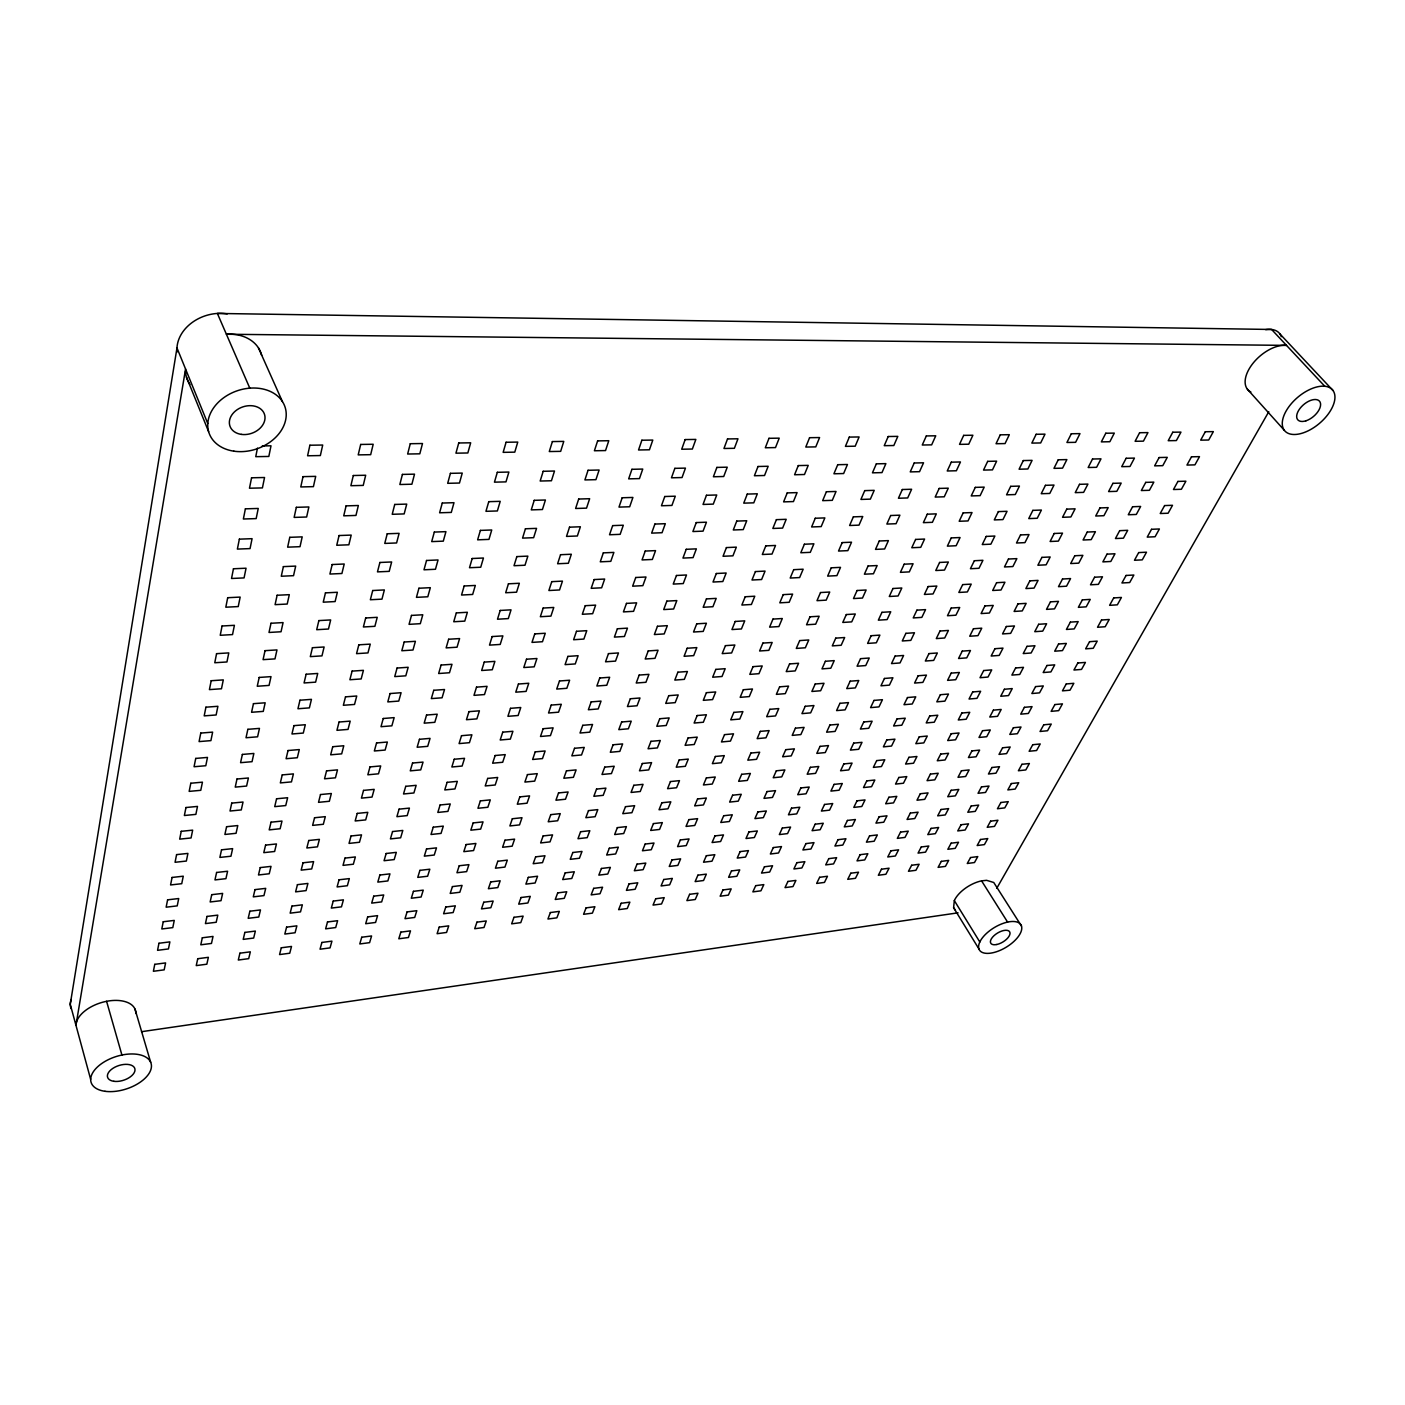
<?xml version="1.0" encoding="UTF-8"?>
<svg xmlns="http://www.w3.org/2000/svg" width="1405" height="1405" viewBox="0 0 1405 1405"><rect width="100%" height="100%" fill="white"/><g stroke="black" fill="none" stroke-linecap="round" stroke-linejoin="round"><path stroke-width="1.5" d="M185.565 369.006L75.958 1025.316A30.875 17.246 -17.3 0 1 106.429 1001.343A30.875 17.246 -17.3 0 1 135.793 1013.497M257.449 448.142L255.763 456.678L268.829 456.449L271.007 445.807L262.261 445.929M1021.47 926.018A24.254 11.468 -31.2 0 0 986.398 933.5A24.254 11.468 -31.2 0 0 992.703 952.783A24.254 11.468 -31.2 0 0 1021.47 926.018L993.757 882.498L986.573 880.32L981.586 880.865A23.885 11.732 -31.3 0 0 954.329 900.587L953.609 907.7L978.986 949.042M996.777 888.259L1268.785 411.7M141.554 1031.692L958.07 912.829M1279.902 333.916L1333.029 390.537A31.454 16.965 -40.5 0 1 1304.946 432.231A31.454 16.965 -40.5 0 1 1287.876 408.188A31.454 16.965 -40.5 0 1 1333.029 390.537M1324.757 386.235L1271.613 329.473L217.371 313.438L249.791 388.166M1247.359 389.185L1284.416 430.387M953.609 907.7L955.4 910.177M981.586 880.865L1007.596 922.101M954.329 900.587L979.829 942.017M258.485 347.966L282.405 401.531M207.782 423.555L176.977 347.948L70.25 1004.294L90.64 1079.303M186.444 377.084L208.625 431.651M134.985 1009.071L150.669 1062.25M106.587 1001.308L121.919 1055.032M1250.871 392.013A30.857 17.229 -41.1 0 1 1252.347 364.123A30.857 17.229 -41.1 0 1 1286.506 345.384L226.398 334.25A39.164 30.717 -18.3 0 1 261.664 355.307M1265.694 329.666A30.611 17.317 -41.3 0 1 1281.307 336.673M71.216 1008.755A30.647 17.334 -17.1 0 1 71.321 999.429M189.903 384.373A39.164 30.717 -18.3 0 1 185.53 371.061M177.1 352.04A38.796 30.717 -17.9 0 1 227.241 313.912M154.761 964.339L153.391 971.276L164.174 969.854L165.597 962.917L154.761 964.339M158.958 943.264L157.553 950.324L168.442 948.937L169.882 941.877L158.958 943.264M163.243 921.75L161.803 928.968L172.797 927.616L174.255 920.416L163.243 921.75M167.599 899.832L166.141 907.191L177.223 905.874L178.716 898.533L167.599 899.832M172.06 877.458L170.567 884.957L181.737 883.692L183.265 876.193L172.06 877.458M176.591 854.609L175.063 862.284L186.356 861.054L187.919 853.415L176.591 854.609M181.227 831.321L179.682 839.136L191.062 837.96L192.661 830.144L181.227 831.321M185.969 807.524L184.371 815.515L195.875 814.373L197.49 806.417L185.969 807.524M190.799 783.235L189.166 791.384L200.774 790.312L202.443 782.164L190.799 783.235M195.734 758.419L194.066 766.744L205.797 765.725L207.483 757.418L195.734 758.419M200.774 733.076L199.089 741.594L210.908 740.628L212.629 732.128L200.774 733.076M205.92 707.189L204.199 715.883L216.142 714.969L217.898 706.294L205.92 707.189M211.189 680.723L209.415 689.609L221.481 688.766L223.29 679.897L211.189 680.723M216.563 653.659L214.772 662.756L226.943 661.966L228.787 652.904L216.563 653.659M222.078 625.998L220.234 635.288L232.528 634.586L234.407 625.313L222.078 625.998M227.698 597.705L225.819 607.206L238.235 606.574L240.167 597.09L227.698 597.705M233.458 568.762L231.526 578.491L244.066 577.912L246.051 568.217L233.458 568.762M239.359 539.151L237.375 549.092L250.055 548.6L252.075 538.677L239.359 539.151M245.383 508.838L243.364 519.007L256.167 518.603L258.239 508.452L245.383 508.838M251.565 477.788L249.475 488.22L262.419 487.904L264.544 477.507L251.565 477.788M197.754 958.719L196.243 965.604L206.834 964.199L208.379 957.314L197.754 958.719M202.32 937.785L200.792 944.81L211.47 943.44L213.033 936.433L202.32 937.785M206.992 916.429L205.429 923.594L216.194 922.277L217.793 915.129L206.992 916.429M211.734 894.669L210.153 901.975L221.007 900.693L222.64 893.404L211.734 894.669M216.598 872.47L214.965 879.916L225.924 878.669L227.592 871.24L216.598 872.47M221.533 849.814L219.883 857.419L230.929 856.225L232.633 848.638L221.533 849.814M226.591 826.702L224.888 834.465L236.058 833.306L237.779 825.56L226.591 826.702M231.737 803.116L230.016 811.019L241.274 809.93L243.03 802.027L231.737 803.116M236.988 779.02L235.232 787.116L246.595 786.045L248.404 777.984L236.988 779.02M242.363 754.432L240.571 762.687L252.039 761.686L253.866 753.449L242.363 754.432M247.86 729.318L246.016 737.748L257.589 736.8L259.468 728.387L247.86 729.318M253.462 703.659L251.565 712.282L263.262 711.387L265.176 702.799L253.462 703.659M259.187 677.438L257.255 686.255L269.058 685.412L271.007 676.63L259.187 677.438M265.036 650.656L263.069 659.648L274.976 658.892L276.978 649.918L265.036 650.656M271.007 623.258L269.005 632.461L281.035 631.758L283.072 622.591L271.007 623.258M277.119 595.263L275.081 604.659L287.217 604.045L289.307 594.666L277.119 595.263M283.389 566.619L281.281 576.243L293.54 575.681L295.682 566.092L283.389 566.619M289.781 537.325L287.639 547.16L300.02 546.685L302.198 536.868L289.781 537.325M296.332 507.328L294.137 517.409L306.641 517.005L308.872 506.959L296.332 507.328M303.023 476.646L300.775 486.955L313.42 486.639L315.704 476.365L303.023 476.646M309.89 445.227L307.59 455.782L320.358 455.554L322.711 445.034L309.89 445.227M239.921 953.187L238.306 960.037L248.685 958.649L250.336 951.835L239.921 953.187M244.856 932.411L243.206 939.383L253.673 938.048L255.359 931.076L244.856 932.411M249.879 911.213L248.193 918.326L258.766 917.026L260.487 909.931L249.879 911.213M255.007 889.611L253.286 896.864L263.947 895.6L265.703 888.364L255.007 889.611M260.241 867.588L258.485 874.981L269.233 873.752L271.024 866.376L260.241 867.588M265.58 845.108L263.789 852.659L274.625 851.483L276.451 843.948L265.58 845.108M271.024 822.188L269.198 829.881L280.139 828.739L281.983 821.064L271.024 822.188M276.574 798.778L274.713 806.646L285.742 805.557L287.639 797.724L276.574 798.778M282.247 774.91L280.333 782.919L291.467 781.883L293.417 773.892L282.247 774.91M288.025 750.533L286.093 758.718L297.316 757.734L299.3 749.568L288.025 750.533M293.944 725.63L291.959 733.99L303.287 733.059L305.307 724.734L293.944 725.63M299.968 700.217L297.948 708.752L309.381 707.874L311.453 699.356L299.968 700.217M306.132 674.242L304.06 682.971L315.616 682.145L317.723 673.452L306.132 674.242M312.437 647.705L310.312 656.627L321.973 655.872L324.116 646.985L312.437 647.705M318.865 620.589L316.705 629.703L328.471 629.019L330.667 619.939L318.865 620.589M325.451 592.875L323.238 602.183L335.11 601.568L337.358 592.278L325.451 592.875M332.177 564.529L329.912 574.048L341.907 573.503L344.207 564.002L332.177 564.529M339.062 535.533L336.743 545.263L348.861 544.806L351.197 535.094L339.062 535.533M346.104 505.87L343.733 515.828L355.957 515.442L358.363 505.501L346.104 505.87M353.305 475.522L350.881 485.709L363.228 485.41L365.686 475.241L353.305 475.522M360.681 444.454L358.205 454.886L370.674 454.676L373.186 444.261L360.681 444.454M281.299 947.778L279.56 954.575L289.746 953.222L291.52 946.443L281.299 947.778M286.585 927.142L284.811 934.062L295.085 932.744L296.877 925.842L286.585 927.142M291.959 906.102L290.15 913.162L300.512 911.88L302.356 904.838L291.959 906.102M297.439 884.658L295.612 891.859L306.062 890.612L307.923 883.429L297.439 884.658M303.041 862.793L301.162 870.134L311.699 868.94L313.614 861.616L303.041 862.793M308.749 840.506L306.834 847.988L317.46 846.829L319.409 839.365L308.749 840.506M314.562 817.745L312.613 825.385L323.326 824.278L325.31 816.656L314.562 817.745M320.498 794.545L318.514 802.343L329.332 801.272L331.352 793.509L320.498 794.545M326.557 770.871L324.537 778.809L335.444 777.808L337.499 769.87L326.557 770.871M332.739 746.705L330.667 754.819L341.678 753.853L343.786 745.756L332.739 746.705M339.062 722.03L336.937 730.319L348.036 729.406L350.196 721.134L339.062 722.03M345.507 696.845L343.347 705.292L354.534 704.449L356.747 696.002L345.507 696.845M352.093 671.116L349.88 679.739L361.173 678.949L363.421 670.343L352.093 671.116M358.819 644.825L356.554 653.659L367.97 652.921L370.253 644.122L358.819 644.825M365.686 617.972L363.386 626.981L374.889 626.314L377.225 617.322L365.686 617.972M372.711 590.522L370.358 599.742L381.967 599.145L384.355 589.942L372.711 590.522M379.894 562.474L377.471 571.888L389.203 571.361L391.644 561.965L379.894 562.474M387.236 533.777L384.759 543.419L396.596 542.962L399.108 533.356L387.236 533.777M394.735 504.448L392.223 514.3L404.166 513.914L406.73 504.096L394.735 504.448M402.41 474.416L399.845 484.514L411.893 484.216L414.51 474.152L402.41 474.416M410.278 443.717L407.643 454.026L419.814 453.815L422.501 443.523L410.278 443.717M321.886 942.456L320.041 949.2L330.052 947.883L331.931 941.139L321.886 942.456M327.505 921.961L325.626 928.846L335.707 927.546L337.622 920.697L327.505 921.961M333.231 901.079L331.317 908.087L341.468 906.84L343.417 899.85L333.231 901.079M339.062 879.793L337.095 886.941L347.351 885.73L349.336 878.599L339.062 879.793M344.998 858.104L343.013 865.375L353.34 864.216L355.36 856.945L344.998 858.104M351.057 835.975L349.037 843.404L359.452 842.262L361.524 834.869L351.057 835.975M357.239 813.407L355.166 820.977L365.686 819.905L367.794 812.336L357.239 813.407M363.544 790.4L361.436 798.128L372.026 797.074L374.187 789.364L363.544 790.4M369.989 766.919L367.829 774.805L378.507 773.804L380.702 765.936L369.989 766.919M376.558 742.964L374.345 750.99L385.128 750.059L387.359 742.033L376.558 742.964M383.249 718.499L381.001 726.701L391.872 725.823L394.155 717.621L383.249 718.499M390.081 693.543L387.798 701.92L398.757 701.077L401.092 692.718L390.081 693.543M397.071 668.042L394.735 676.595L405.799 675.823L408.17 667.287L397.071 668.042M404.201 642.015L401.812 650.743L412.982 650.023L415.406 641.312L404.201 642.015M411.489 615.408L409.048 624.347L420.306 623.68L422.782 614.775L411.489 615.408M418.936 588.238L416.442 597.353L427.805 596.774L430.334 587.676L418.936 588.238M426.54 560.472L423.994 569.798L435.462 569.271L438.044 559.963L426.54 560.472M434.321 532.073L431.704 541.61L443.295 541.153L445.929 531.652L434.321 532.073M442.276 503.043L439.607 512.79L451.286 512.421L453.991 502.691L442.276 503.043M450.408 473.344L447.686 483.32L459.47 483.039L462.245 473.081L450.408 473.344M458.733 442.979L455.94 453.183L467.847 452.972L470.675 442.803L458.733 442.979M361.735 937.24L359.785 943.949L369.603 942.65L371.587 935.958L361.735 937.24M367.671 916.903L365.686 923.717L375.574 922.453L377.594 915.639L367.671 916.903M373.712 896.162L371.693 903.116L381.668 901.887L383.723 894.95L373.712 896.162M379.877 875.034L377.805 882.112L387.868 880.935L389.958 873.857L379.877 875.034M386.164 853.502L384.057 860.721L394.19 859.579L396.315 852.361L386.164 853.502M392.557 831.549L390.414 838.908L400.636 837.802L402.814 830.443L392.557 831.549M399.09 809.157L396.895 816.674L407.204 815.602L409.417 808.103L399.09 809.157M405.746 786.326L403.516 793.983L413.895 792.964L416.161 785.325L405.746 786.326M412.543 763.038L410.26 770.853L420.727 769.887L423.046 762.09L412.543 763.038M419.463 739.293L417.145 747.249L427.7 746.336L430.053 738.38L419.463 739.293M426.54 715.04L424.17 723.171L434.812 722.31L437.218 714.197L426.54 715.04M433.759 690.294L431.335 698.601L442.066 697.793L444.524 689.504L433.759 690.294M441.117 665.039L438.641 673.522L449.477 672.749L451.989 664.302L441.117 665.039M448.634 639.24L446.123 647.898L457.047 647.196L459.593 638.573L448.634 639.24M456.326 612.914L453.745 621.748L464.774 621.115L467.373 612.281L456.326 612.914M464.177 585.99L461.543 595.035L472.66 594.456L475.329 585.446L464.177 585.99M472.185 558.505L469.498 567.725L480.721 567.234L483.443 558.013L472.185 558.505M480.387 530.405L477.63 539.836L488.958 539.397L491.732 529.984L480.387 530.405M488.764 501.673L485.954 511.315L497.37 510.963L500.215 501.339L488.764 501.673M497.317 472.308L494.455 482.161L505.976 481.88L508.891 472.045L497.317 472.308M506.081 442.259L503.148 452.357L514.774 452.147L517.76 442.083L506.081 442.259M400.847 932.13L398.792 938.786L408.434 937.504L410.506 930.865L400.847 932.13M407.081 911.915L404.991 918.694L414.703 917.447L416.828 910.686L407.081 911.915M413.439 891.332L411.314 898.234L421.096 897.022L423.256 890.138L413.439 891.332M419.919 870.362L417.759 877.387L427.612 876.228L429.825 869.203L419.919 870.362M426.523 848.989L424.31 856.154L434.25 855.03L436.498 847.865L426.523 848.989M433.249 827.194L431.001 834.5L441.03 833.411L443.313 826.122L433.249 827.194M440.116 804.977L437.816 812.441L447.914 811.388L450.25 803.959L440.116 804.977M447.106 782.339L444.77 789.944L454.957 788.943L457.327 781.356L447.106 782.339M454.236 759.244L451.848 766.99L462.122 766.041L464.546 758.314L454.236 759.244M461.525 735.693L459.084 743.596L469.428 742.683L471.904 734.797L461.525 735.693M468.954 711.65L466.46 719.711L476.892 718.868L479.421 710.825L468.954 711.65M476.523 687.133L473.977 695.352L484.497 694.562L487.078 686.343L476.523 687.133M484.251 662.106L481.652 670.501L492.277 669.746L494.894 661.369L484.251 662.106M492.154 636.553L489.502 645.123L500.198 644.438L502.885 635.885L492.154 636.553M500.198 610.455L497.493 619.219L508.294 618.586L511.034 609.84L500.198 610.455M508.434 583.813L505.677 592.752L516.566 592.19L519.358 583.268L508.434 583.813M516.847 556.591L514.019 565.723L524.996 565.231L527.859 556.117L516.847 556.591M525.435 528.772L522.555 538.115L533.637 537.676L536.552 528.368L525.435 528.772M534.216 500.338L531.266 509.892L542.435 509.523L545.421 500.004L534.216 500.338M543.191 471.29L540.17 481.037L551.445 480.756L554.501 471.026L543.191 471.29M552.376 441.574L549.285 451.549L560.665 451.356L563.774 441.398L552.376 441.574M439.238 927.089L437.096 933.71L446.562 932.446L448.739 925.86L439.238 927.089M445.771 907.033L443.594 913.759L453.13 912.548L455.343 905.821L445.771 907.033M452.445 886.59L450.197 893.44L459.821 892.263L462.069 885.413L452.445 886.59M459.224 865.761L456.941 872.751L466.636 871.609L468.936 864.637L459.224 865.761M466.126 844.546L463.808 851.658L473.573 850.552L475.909 843.457L466.126 844.546M473.169 822.926L470.815 830.179L480.651 829.108L483.039 821.872L473.169 822.926M480.352 800.885L477.946 808.279L487.851 807.26L490.292 799.884L480.352 800.885M487.676 778.423L485.217 785.957L495.21 784.991L497.686 777.457L487.676 778.423M495.14 755.521L492.628 763.214L502.691 762.265L505.238 754.608L495.14 755.521M502.744 732.163L500.198 739.996L510.331 739.118L512.913 731.285L502.744 732.163M510.507 708.331L507.908 716.322L518.129 715.496L520.763 707.505L510.507 708.331M518.427 684.024L515.758 692.173L526.085 691.401L528.772 683.252L518.427 684.024M526.506 659.208L523.784 667.533L534.199 666.813L536.938 658.506L526.506 659.208M534.761 633.901L531.986 642.401L542.471 641.716L545.263 633.251L534.761 633.901M543.173 608.049L540.345 616.725L550.918 616.11L553.781 607.452L543.173 608.049M551.761 581.652L548.881 590.522L559.541 589.96L562.457 581.126L551.761 581.652M560.542 554.712L557.609 563.756L568.358 563.265L571.326 554.237L560.542 554.712M569.517 527.174L566.514 536.411L577.35 535.99L580.388 526.77L569.517 527.174M578.684 499.038L575.611 508.487L586.535 508.136L589.643 498.705L578.684 499.038M588.045 470.289L584.902 479.93L595.931 479.667L599.11 470.025L588.045 470.289M597.617 440.889L594.403 450.759L605.537 450.566L608.787 440.713L597.617 440.889M476.945 922.154L474.697 928.723L484.005 927.493L486.271 920.942L476.945 922.154M483.759 902.238L481.476 908.912L490.854 907.718L493.155 901.044L483.759 902.238M490.714 881.936L488.378 888.733L497.827 887.574L500.18 880.777L490.714 881.936M497.792 861.265L495.421 868.202L504.922 867.078L507.31 860.141L497.792 861.265M504.992 840.208L502.586 847.268L512.158 846.179L514.599 839.136L504.992 840.208M512.333 818.746L509.875 825.947L519.534 824.893L522.01 817.71L512.333 818.746M519.815 796.881L517.303 804.222L527.033 803.203L529.58 795.88L519.815 796.881M527.455 774.594L524.89 782.076L534.69 781.11L537.272 773.646L527.455 774.594M535.217 751.868L532.618 759.49L542.488 758.577L545.122 750.973L535.217 751.868M543.155 728.703L540.486 736.483L550.444 735.605L553.131 727.843L543.155 728.703M551.234 705.082L548.53 713.002L558.558 712.177L561.298 704.274L551.234 705.082M559.489 680.986L556.714 689.065L566.83 688.292L569.622 680.231L559.489 680.986M567.901 656.398L565.073 664.635L575.26 663.933L578.122 655.696L567.901 656.398M576.489 631.302L573.609 639.732L583.883 639.064L586.781 630.669L576.489 631.302M585.253 605.696L582.302 614.284L592.664 613.686L595.632 605.116L585.253 605.696M594.192 579.562L591.189 588.326L601.639 587.799L604.659 579.036L594.192 579.562M603.325 552.868L600.269 561.824L610.789 561.35L613.88 552.411L603.325 552.868M612.668 525.611L609.524 534.761L620.149 534.339L623.311 525.224L612.668 525.611M622.187 497.756L618.99 507.1L629.686 506.766L632.917 497.44L622.187 497.756M631.934 469.305L628.667 478.859L639.451 478.596L642.752 469.059L631.934 469.305M641.874 440.222L638.537 449.986L649.426 449.793L652.798 440.064L641.874 440.222M513.984 917.307L511.648 923.84L520.763 922.628L523.134 916.113L513.984 917.307M521.062 897.514L518.691 904.153L527.894 902.976L530.282 896.355L521.062 897.514M528.298 877.37L525.874 884.131L535.129 882.99L537.571 876.228L528.298 877.37M535.639 856.839L533.18 863.724L542.506 862.617L545 855.75L535.639 856.839M543.138 835.94L540.626 842.947L550.022 841.876L552.569 834.886L543.138 835.94M550.76 814.637L548.213 821.785L557.68 820.748L560.261 813.618L550.76 814.637M558.54 792.947L555.941 800.218L565.477 799.234L568.112 791.963L558.54 792.947M566.461 770.836L563.809 778.247L573.416 777.299L576.103 769.905L566.461 770.836M574.54 748.285L571.835 755.855L581.529 754.959L584.252 747.407L574.54 748.285M582.776 725.314L580.019 733.024L589.784 732.163L592.559 724.471L582.776 725.314M591.171 701.885L588.361 709.753L598.196 708.945L601.041 701.095L591.171 701.885M599.742 678L596.862 686.009L606.767 685.254L609.665 677.263L599.742 678M608.47 653.624L605.537 661.808L615.531 661.105L618.481 652.939L608.47 653.624M617.375 628.773L614.389 637.115L624.452 636.465L627.473 628.14L617.375 628.773M626.472 603.395L623.416 611.913L633.567 611.316L636.641 602.833L626.472 603.395M635.745 577.49L632.636 586.184L642.858 585.657L646.001 576.998L635.745 577.49M645.229 551.059L642.05 559.928L652.341 559.471L655.555 550.62L645.229 551.059M654.888 524.065L651.639 533.127L662.036 532.723L665.32 523.696L654.888 524.065M664.776 496.509L661.456 505.765L671.924 505.431L675.278 496.193L664.776 496.509M674.857 468.339L671.467 477.805L682.04 477.542L685.447 468.111L674.857 468.339M685.166 439.572L681.706 449.231L692.366 449.038L695.844 439.414L685.166 439.572M550.356 912.548L547.932 919.028L556.889 917.834L559.348 911.371L550.356 912.548M557.697 892.895L555.238 899.481L564.266 898.322L566.759 891.754L557.697 892.895M565.196 872.874L562.685 879.583L571.782 878.476L574.311 871.767L565.196 872.874M572.819 852.501L570.254 859.333L579.422 858.244L582.004 851.43L572.819 852.501M580.581 831.742L577.982 838.715L587.202 837.661L589.837 830.706L580.581 831.742M588.484 810.615L585.832 817.692L595.123 816.691L597.81 809.614L588.484 810.615M596.545 789.083L593.841 796.301L603.202 795.335L605.924 788.117L596.545 789.083M604.747 767.13L601.99 774.489L611.438 773.575L614.213 766.234L604.747 767.13M613.107 744.773L610.314 752.272L619.816 751.394L622.643 743.912L613.107 744.773M621.642 721.994L618.78 729.634L628.351 728.791L631.231 721.169L621.642 721.994M630.336 698.759L627.42 706.557L637.062 705.767L639.995 697.986L630.336 698.759M639.187 675.067L636.219 683.023L645.931 682.286L648.934 674.347L639.187 675.067M648.232 650.919L645.194 659.015L654.993 658.33L658.049 650.252L648.232 650.919M657.452 626.279L654.361 634.551L664.214 633.918L667.34 625.664L657.452 626.279M666.848 601.129L663.704 609.577L673.645 608.997L676.824 600.585L666.848 601.129M676.455 575.488L673.223 584.094L683.252 583.567L686.501 574.979L676.455 575.488M686.237 549.302L682.953 558.084L693.051 557.627L696.371 548.863L686.237 549.302M696.248 522.572L692.893 531.547L703.062 531.143L706.452 522.203L696.248 522.572M706.452 495.28L703.027 504.448L713.283 504.114L716.743 494.981L706.452 495.28M716.884 467.408L713.389 476.769L723.716 476.506L727.246 467.18L716.884 467.408M727.527 438.94L723.961 448.494L734.376 448.3L737.976 438.782L727.527 438.94M586.078 907.876L583.567 914.304L592.383 913.145L594.912 906.717L586.078 907.876M593.683 888.346L591.136 894.897L600.005 893.756L602.587 887.222L593.683 888.346M601.428 868.466L598.829 875.139L607.768 874.033L610.385 867.377L601.428 868.466M609.313 848.234L606.661 855.03L615.671 853.959L618.341 847.18L609.313 848.234M617.339 827.633L614.652 834.552L623.715 833.516L626.419 826.614L617.339 827.633M625.506 806.663L622.766 813.688L631.899 812.705L634.656 805.68L625.506 806.663M633.831 785.29L631.038 792.455L640.241 791.507L643.051 784.341L633.831 785.29M642.313 763.512L639.468 770.818L648.724 769.905L651.586 762.616L642.313 763.512M650.954 741.331L648.056 748.777L657.382 747.917L660.297 740.488L650.954 741.331M659.753 718.728L656.802 726.315L666.198 725.489L669.166 717.92L659.753 718.728M668.727 695.686L665.724 703.413L675.19 702.64L678.211 694.931L668.727 695.686M677.877 672.205L674.804 680.09L684.34 679.353L687.431 671.502L677.877 672.205M687.203 648.249L684.077 656.293L693.684 655.626L696.827 647.6L687.203 648.249M696.722 623.838L693.526 632.022L703.202 631.407L706.416 623.24L696.722 623.838M706.434 598.916L703.167 607.276L712.915 606.714L716.199 598.372L706.434 598.916M716.322 573.503L713.002 582.039L722.82 581.529L726.174 573.012L716.322 573.503M726.42 547.581L723.031 556.275L732.936 555.836L736.343 547.142L726.42 547.581M736.747 521.097L733.287 529.984L743.245 529.597L746.74 520.746L736.747 521.097M747.267 494.086L743.737 503.148L753.783 502.832L757.33 493.787L747.267 494.086M758.015 466.495L754.397 475.751L764.531 475.505L768.166 466.267L758.015 466.495M768.992 438.307L765.303 447.774L775.507 447.58L779.213 438.149L768.992 438.307M621.186 903.275L618.604 909.667L627.262 908.526L629.879 902.133L621.186 903.275M629.036 883.885L626.402 890.384L635.13 889.277L637.782 882.779L629.036 883.885M637.027 864.145L634.34 870.766L643.121 869.677L645.826 863.074L637.027 864.145M645.158 844.054L642.436 850.78L651.27 849.744L654.01 843.018L645.158 844.054M653.43 823.593L650.656 830.46L659.56 829.442L662.352 822.592L653.43 823.593M661.86 802.764L659.033 809.754L667.99 808.788L670.835 801.816L661.86 802.764M670.431 781.566L667.568 788.679L676.578 787.748L679.493 780.636L670.431 781.566M679.177 759.965L676.244 767.2L685.341 766.305L688.292 759.086L679.177 759.965M688.081 737.959L685.096 745.335L694.246 744.492L697.249 737.116L688.081 737.959M697.161 715.531L694.105 723.048L703.325 722.24L706.399 714.741L697.161 715.531M706.399 692.683L703.29 700.34L712.581 699.585L715.707 691.945L706.399 692.683M715.83 669.395L712.669 677.21L722.012 676.49L725.191 668.692L715.83 669.395M725.437 645.65L722.205 653.624L731.619 652.956L734.868 645L725.437 645.65M735.219 621.449L731.935 629.563L741.419 628.948L744.738 620.852L735.219 621.449M745.212 596.756L741.858 605.046L751.412 604.484L754.784 596.212L745.212 596.756M755.398 571.572L751.991 580.019L761.615 579.527L765.058 571.097L755.398 571.572M765.795 545.878L762.318 554.501L772.012 554.062L775.525 545.456L765.795 545.878M776.403 519.657L772.838 528.456L782.62 528.087L786.203 519.306L776.403 519.657M787.239 492.909L783.604 501.884L793.439 501.567L797.092 492.611L787.239 492.909M798.286 465.582L794.58 474.75L804.485 474.504L808.226 465.371L798.286 465.582M809.579 437.693L805.785 447.053L815.778 446.878L819.589 437.552L809.579 437.693M655.696 898.761L653.026 905.101L661.544 903.977L664.231 897.637L655.696 898.761M663.775 879.495L661.07 885.958L669.641 884.851L672.363 878.406L663.775 879.495M671.994 859.895L669.237 866.464L677.86 865.392L680.635 858.841L671.994 859.895M680.354 839.944L677.561 846.635L686.237 845.599L689.065 838.926L680.354 839.944M688.872 819.624L686.026 826.439L694.773 825.455L697.635 818.658L688.872 819.624M697.547 798.953L694.65 805.89L703.448 804.942L706.364 798.022L697.547 798.953M706.381 777.913L703.413 784.974L712.282 784.043L715.268 777L706.381 777.913M715.373 756.47L712.353 763.653L721.274 762.774L724.313 755.609L715.373 756.47M724.523 734.639L721.45 741.963L730.442 741.12L733.533 733.814L724.523 734.639M733.849 712.388L730.723 719.852L739.768 719.061L742.911 711.615L733.849 712.388M743.35 689.732L740.172 697.337L749.287 696.581L752.483 688.994L743.35 689.732M753.045 666.637L749.796 674.382L758.963 673.68L762.23 665.952L753.045 666.637M762.915 643.086L759.596 650.989L768.834 650.339L772.17 642.471L762.915 643.086M772.978 619.096L769.606 627.139L778.897 626.56L782.304 618.516L772.978 619.096M783.235 594.631L779.793 602.833L789.171 602.288L792.631 594.104L783.235 594.631M793.702 569.675L790.19 578.052L799.621 577.56L803.168 569.201L793.702 569.675M804.38 544.227L800.797 552.762L810.299 552.341L813.899 543.805L804.38 544.227M815.269 518.252L811.616 526.963L821.187 526.594L824.858 517.901L815.269 518.252M826.386 491.75L822.663 500.654L832.287 500.338L836.045 491.469L826.386 491.75M837.731 464.704L833.92 473.784L843.632 473.538L847.461 464.493L837.731 464.704M849.305 437.096L845.424 446.369L855.206 446.193L859.105 436.955L849.305 437.096M689.609 894.318L686.869 900.623L695.247 899.516L697.986 893.229L689.609 894.318M697.916 875.175L695.124 881.602L703.554 880.514L706.346 874.121L697.916 875.175M706.364 855.715L703.519 862.231L712.001 861.195L714.846 854.679L706.364 855.715M714.952 835.905L712.072 842.543L720.607 841.525L723.505 834.904L714.952 835.905M723.698 815.743L720.765 822.505L729.353 821.521L732.304 814.777L723.698 815.743M732.602 795.212L729.617 802.097L738.257 801.149L741.26 794.282L732.602 795.212M741.664 774.313L738.626 781.321L747.337 780.425L750.393 773.435L741.664 774.313M750.902 753.045L747.794 760.175L756.557 759.315L759.684 752.202L750.902 753.045M760.298 731.373L757.137 738.644L765.971 737.818L769.132 730.582L760.298 731.373M769.87 709.314L766.656 716.708L775.542 715.935L778.774 708.559L769.87 709.314M779.617 686.834L776.35 694.369L785.29 693.649L788.574 686.114L779.617 686.834M789.557 663.933L786.22 671.608L795.23 670.923L798.584 663.265L789.557 663.933M799.691 640.592L796.284 648.425L805.346 647.775L808.771 639.96L799.691 640.592M810 616.795L806.54 624.786L815.673 624.189L819.15 616.233L810 616.795M820.52 592.541L816.99 600.673L826.175 600.146L829.74 592.032L820.52 592.541M831.251 567.813L827.65 576.12L836.906 575.629L840.524 567.357L831.251 567.813M842.192 542.593L838.522 551.059L847.847 550.637L851.535 542.19L842.192 542.593M853.362 516.864L849.604 525.505L858.999 525.136L862.758 516.531L853.362 516.864M864.742 490.626L860.914 499.442L870.362 499.126L874.209 490.345L864.742 490.626M876.351 463.843L872.452 472.835L881.971 472.607L885.888 463.632L876.351 463.843M888.223 436.516L884.237 445.684L893.826 445.526L897.813 436.375L888.223 436.516M722.943 889.962L720.133 896.214L728.37 895.126L731.197 888.873L722.943 889.962M731.461 870.942L728.598 877.317L736.887 876.263L739.75 869.888L731.461 870.942M740.119 851.606L737.221 858.086L745.546 857.068L748.479 850.587L740.119 851.606M748.935 831.936L745.985 838.522L754.362 837.538L757.348 830.952L748.935 831.936M757.91 811.914L754.907 818.623L763.337 817.657L766.357 810.966L757.91 811.914M767.042 791.542L763.969 798.374L772.469 797.443L775.542 790.629L767.042 791.542M776.333 770.801L773.207 777.755L781.76 776.86L784.886 769.922L776.333 770.801M785.781 749.673L782.62 756.768L791.226 755.908L794.405 748.847L785.781 749.673M795.423 728.176L792.192 735.395L800.85 734.587L804.099 727.386L795.423 728.176M805.223 706.294L801.939 713.635L810.65 712.862L813.952 705.538L805.223 706.294M815.216 683.989L811.862 691.471L820.643 690.751L824.015 683.287L815.216 683.989M825.385 661.281L821.978 668.885L830.812 668.218L834.236 660.613L825.385 661.281M835.764 638.133L832.287 645.896L841.173 645.264L844.668 637.519L835.764 638.133M846.319 614.547L842.772 622.45L851.729 621.871L855.294 613.985L846.319 614.547M857.085 590.504L853.485 598.565L862.494 598.038L866.13 589.995L857.085 590.504M868.079 565.987L864.391 574.206L873.453 573.749L877.159 565.548L868.079 565.987M879.267 540.995L875.508 549.39L884.641 548.969L888.417 540.609L879.267 540.995M890.682 515.512L886.854 524.065L896.056 523.714L899.903 515.178L890.682 515.512M902.326 489.52L898.427 498.248L907.683 497.95L911.617 489.256L902.326 489.52M914.216 463L910.229 471.904L919.537 471.676L923.559 462.789L914.216 463M926.334 435.936L922.26 445.016L931.656 444.858L935.748 435.796L926.334 435.936M755.714 885.659L752.852 891.894L760.93 890.823L763.828 884.606L755.714 885.659M764.443 866.78L761.51 873.102L769.659 872.066L772.592 865.743L764.443 866.78M773.312 847.566L770.344 854.012L778.528 852.993L781.514 846.565L773.312 847.566M782.339 828.037L779.318 834.588L787.555 833.604L790.594 827.071L782.339 828.037M791.524 808.156L788.433 814.812L796.74 813.881L799.831 807.225L791.524 808.156M800.868 787.924L797.724 794.703L806.066 793.79L809.227 787.028L800.868 787.924M810.369 767.323L807.173 774.243L815.585 773.365L818.781 766.48L810.369 767.323M820.046 746.371L816.797 753.396L825.262 752.571L828.511 745.563L820.046 746.371M829.898 725.033L826.597 732.198L835.097 731.408L838.416 724.26L829.898 725.033M839.927 703.325L836.572 710.596L845.125 709.859L848.515 702.588L839.927 703.325M850.148 681.197L846.723 688.608L855.346 687.906L858.789 680.512L850.148 681.197M860.562 658.664L857.068 666.216L865.743 665.566L869.238 658.014L860.562 658.664M871.153 635.71L867.605 643.42L876.334 642.805L879.899 635.113L871.153 635.71M881.954 612.334L878.336 620.167L887.117 619.605L890.752 611.772L881.954 612.334M892.965 588.502L889.277 596.493L898.111 595.983L901.817 587.993L892.965 588.502M904.188 564.195L900.412 572.344L909.316 571.888L913.092 563.756L904.188 564.195M915.621 539.432L911.775 547.739L920.732 547.335L924.595 539.046L915.621 539.432M927.282 514.195L923.366 522.66L932.393 522.309L936.31 513.861L927.282 514.195M939.172 488.431L935.186 497.071L944.265 496.79L948.27 488.167L939.172 488.431M951.308 462.175L947.233 470.991L956.366 470.763L960.458 461.964L951.308 462.175M963.672 435.374L959.527 444.366L968.73 444.208L972.892 435.234L963.672 435.374M787.942 881.444L785.009 887.626L792.964 886.573L795.915 880.408L787.942 881.444M796.863 862.688L793.878 868.975L801.886 867.956L804.889 861.669L796.863 862.688M805.943 843.597L802.887 849.99L810.948 849.006L814.004 842.614L805.943 843.597M815.163 824.191L812.072 830.706L820.169 829.74L823.277 823.242L815.163 824.191M824.542 804.45L821.398 811.071L829.547 810.141L832.726 803.537L824.542 804.45M834.096 784.376L830.899 791.103L839.101 790.207L842.315 783.498L834.096 784.376M843.808 763.934L840.559 770.783L848.813 769.922L852.08 763.091L843.808 763.934M853.696 743.122L850.394 750.112L858.683 749.287L862.02 742.332L853.696 743.122M863.776 721.959L860.387 729.055L868.747 728.282L872.136 721.204L863.776 721.959M874.015 700.41L870.573 707.628L878.986 706.891L882.445 699.69L874.015 700.41M884.448 678.457L880.953 685.816L889.418 685.131L892.93 677.772L884.448 678.457M895.073 656.1L891.508 663.599L900.025 662.949L903.608 655.468L895.073 656.1M905.891 633.339L902.273 640.979L910.826 640.381L914.479 632.759L905.891 633.339M916.921 610.156L913.215 617.937L921.838 617.375L925.561 609.612L916.921 610.156M928.161 586.535L924.385 594.456L933.061 593.946L936.854 586.043L928.161 586.535M939.594 562.457L935.765 570.518L944.494 570.079L948.357 562.018L939.594 562.457M951.273 537.904L947.356 546.141L956.138 545.737L960.072 537.535L951.273 537.904M963.163 512.895L959.176 521.273L968.01 520.939L972.032 512.562L963.163 512.895M975.298 487.377L971.224 495.93L980.128 495.649L984.202 487.114L975.298 487.377M987.662 461.367L983.518 470.095L992.474 469.867L996.637 461.156L987.662 461.367M1000.272 434.83L996.04 443.734L1005.049 443.576L1009.317 434.689L1000.272 434.83M819.642 877.3L816.639 883.446L824.472 882.41L827.475 876.263L819.642 877.3M828.757 858.648L825.701 864.9L833.569 863.899L836.642 857.665L828.757 858.648M838.012 839.698L834.904 846.056L842.824 845.072L845.951 838.732L838.012 839.698M847.426 820.432L844.282 826.895L852.238 825.947L855.417 819.501L847.426 820.432M857.015 800.815L853.801 807.401L861.809 806.488L865.041 799.919L857.015 800.815M866.762 780.881L863.495 787.573L871.557 786.695L874.841 780.021L866.762 780.881M876.685 760.597L873.348 767.393L881.462 766.55L884.799 759.754L876.685 760.597M886.766 739.943L883.376 746.863L891.543 746.055L894.95 739.153L886.766 739.943M897.04 718.921L893.598 725.981L901.799 725.208L905.259 718.183L897.04 718.921M907.49 697.547L903.977 704.713L912.249 703.993L915.761 696.827L907.49 697.547M918.132 675.77L914.567 683.076L922.874 682.391L926.457 675.102L918.132 675.77M928.968 653.588L925.333 661.035L933.693 660.403L937.346 652.974L928.968 653.588M939.998 631.021L936.292 638.59L944.704 637.993L948.428 630.441L939.998 631.021M951.238 608.031L947.462 615.741L955.927 615.197L959.72 607.504L951.238 608.031M962.688 584.603L958.842 592.453L967.36 591.962L971.224 584.111L962.688 584.603M974.35 560.736L970.433 568.726L979.004 568.287L982.938 560.296L974.35 560.736M986.24 536.411L982.253 544.56L990.876 544.174L994.881 536.025L986.24 536.411M998.358 511.613L994.283 519.92L1002.959 519.587L1007.051 511.297L998.358 511.613M1010.704 486.341L1006.56 494.823L1015.288 494.542L1019.45 486.077L1010.704 486.341M1023.297 460.559L1019.082 469.217L1027.863 468.989L1032.095 460.366L1023.297 460.559M1036.152 434.286L1031.832 443.102L1040.666 442.944L1045.004 434.145L1036.152 434.286M850.815 873.207L847.742 879.319L855.452 878.301L858.525 872.206L850.815 873.207M860.106 854.697L856.997 860.896L864.742 859.913L867.869 853.713L860.106 854.697M869.555 835.87L866.393 842.175L874.173 841.226L877.352 834.921L869.555 835.87M879.161 816.727L875.93 823.137L883.763 822.206L887.012 815.813L879.161 816.727M888.926 797.25L885.659 803.783L893.527 802.887L896.829 796.372L888.926 797.25M898.866 777.457L895.529 784.095L903.45 783.235L906.805 776.596L898.866 777.457M908.965 757.313L905.575 764.057L913.549 763.231L916.956 756.487L908.965 757.313M919.256 736.817L915.814 743.684L923.823 742.894L927.282 736.027L919.256 736.817M929.724 715.953L926.211 722.943L934.272 722.205L937.802 715.215L929.724 715.953M940.367 694.72L936.801 701.85L944.915 701.13L948.498 694.035L940.367 694.72M951.203 673.118L947.567 680.371L955.734 679.704L959.387 672.468L951.203 673.118M962.249 651.13L958.544 658.506L966.745 657.874L970.469 650.515L962.249 651.13M973.472 628.738L969.713 636.237L977.968 635.657L981.761 628.176L973.472 628.738M984.923 605.924L981.076 613.581L989.401 613.037L993.247 605.415L984.923 605.924M996.584 582.706L992.668 590.486L1001.027 590.012L1004.944 582.232L996.584 582.706M1008.456 559.032L1004.47 566.97L1012.882 566.549L1016.869 558.628L1008.456 559.032M1020.539 534.936L1016.482 543.015L1024.947 542.629L1029.022 534.567L1020.539 534.936M1032.868 510.366L1028.741 518.603L1037.241 518.269L1041.404 510.05L1032.868 510.366M1045.443 485.322L1041.228 493.717L1049.781 493.454L1054.013 485.059L1045.443 485.322M1058.246 459.786L1053.961 468.357L1062.566 468.146L1066.887 459.593L1058.246 459.786M1071.312 433.759L1066.922 442.487L1075.598 442.329L1079.988 433.618L1071.312 433.759M881.479 869.203L878.353 875.262L885.923 874.261L889.066 868.202L881.479 869.203M890.946 850.798L887.767 856.962L895.389 855.996L898.585 849.832L890.946 850.798M900.57 832.094L897.338 838.364L904.996 837.415L908.245 831.163L900.57 832.094M910.352 813.073L907.068 819.449L914.778 818.535L918.08 812.178L910.352 813.073M920.31 793.737L916.973 800.218L924.718 799.34L928.073 792.877L920.31 793.737M930.426 774.085L927.037 780.671L934.817 779.828L938.224 773.242L930.426 774.085M940.718 754.081L937.258 760.772L945.091 759.965L948.568 753.273L940.718 754.081M951.185 733.726L947.673 740.558L955.558 739.785L959.071 732.971L951.185 733.726M961.828 713.038L958.263 719.975L966.183 719.237L969.766 712.3L961.828 713.038M972.664 691.963L969.029 699.023L977.002 698.338L980.655 691.278L972.664 691.963M983.693 670.536L980.005 677.719L988.014 677.052L991.737 669.886L983.693 670.536M994.933 648.706L991.157 656.03L999.218 655.415L1003.012 648.109L994.933 648.706M1006.349 626.49L1002.52 633.936L1010.634 633.374L1014.48 625.945L1006.349 626.49M1017.993 603.869L1014.094 611.456L1022.243 610.929L1026.159 603.36L1017.993 603.869M1029.847 580.845L1025.878 588.572L1034.08 588.098L1038.067 580.388L1029.847 580.845M1041.913 557.381L1037.874 565.249L1046.128 564.828L1050.185 556.977L1041.913 557.381M1054.207 533.479L1050.097 541.505L1058.387 541.118L1062.531 533.127L1054.207 533.479M1066.746 509.137L1062.531 517.303L1070.891 516.97L1075.106 508.821L1066.746 509.137M1079.514 484.321L1075.229 492.646L1083.624 492.365L1087.927 484.075L1079.514 484.321M1092.528 459.014L1088.155 467.514L1096.602 467.303L1100.993 458.838L1092.528 459.014M1105.788 433.232L1101.344 441.89L1109.845 441.732L1114.306 433.109L1105.788 433.232M911.652 865.252L908.473 871.276L915.919 870.292L919.116 864.268L911.652 865.252M921.276 846.969L918.062 853.098L925.544 852.133L928.793 846.021L921.276 846.969M931.076 828.388L927.792 834.605L935.326 833.692L938.628 827.475L931.076 828.388M941.034 809.491L937.697 815.831L945.266 814.935L948.621 808.613L941.034 809.491M951.15 790.295L947.76 796.723L955.382 795.862L958.79 789.434L951.15 790.295M961.442 770.765L957.999 777.316L965.657 776.473L969.116 769.94L961.442 770.765M971.909 750.902L968.414 757.558L976.106 756.768L979.636 750.112L971.909 750.902M982.552 730.705L978.986 737.467L986.732 736.712L990.314 729.95L982.552 730.705M993.388 710.157L989.752 717.042L997.55 716.322L1001.203 709.437L993.388 710.157M1004.399 689.258L1000.711 696.265L1008.544 695.58L1012.25 688.573L1004.399 689.258M1015.622 667.972L1011.863 675.102L1019.731 674.47L1023.507 667.34L1015.622 667.972M1027.037 646.335L1023.209 653.588L1031.13 652.991L1034.976 645.738L1027.037 646.335M1038.646 624.294L1034.747 631.688L1042.721 631.126L1046.62 623.75L1038.646 624.294M1050.466 601.849L1046.497 609.384L1054.523 608.874L1058.492 601.358L1050.466 601.849M1062.514 579.018L1058.474 586.675L1066.535 586.201L1070.575 578.561L1062.514 579.018M1074.772 555.748L1070.663 563.563L1078.759 563.142L1082.886 555.344L1074.772 555.748M1087.259 532.056L1083.062 540.012L1091.211 539.643L1095.426 531.705L1087.259 532.056M1099.975 507.925L1095.707 516.021L1103.909 515.705L1108.194 507.627L1099.975 507.925M1112.936 483.338L1108.58 491.574L1116.834 491.329L1121.19 483.092L1112.936 483.338M1126.143 458.276L1121.717 466.671L1130.006 466.478L1134.45 458.083L1126.143 458.276M1139.613 432.722L1135.1 441.293L1143.424 441.152L1147.955 432.6L1139.613 432.722M941.332 861.37L938.101 867.359L945.442 866.376L948.674 860.404L941.332 861.37M951.132 843.193L947.848 849.287L955.224 848.339L958.526 842.262L951.132 843.193M961.09 824.735L957.753 830.917L965.165 830.004L968.519 823.839L961.09 824.735M971.206 805.978L967.817 812.266L975.263 811.37L978.67 805.1L971.206 805.978M981.498 786.888L978.056 793.281L985.537 792.438L988.997 786.062L981.498 786.888M991.948 767.499L988.453 773.997L995.987 773.189L999.499 766.691L991.948 767.499M1002.59 747.776L999.025 754.397L1006.595 753.607L1010.177 747.003L1002.59 747.776M1013.409 727.737L1009.774 734.446L1017.396 733.709L1021.031 727L1013.409 727.737M1024.403 707.33L1020.715 714.162L1028.372 713.459L1032.078 706.627L1024.403 707.33M1035.59 686.588L1031.85 693.543L1039.542 692.858L1043.318 685.921L1035.59 686.588M1046.988 665.478L1043.16 672.556L1050.905 671.924L1054.734 664.846L1046.988 665.478M1058.562 643.999L1054.681 651.2L1062.461 650.603L1066.36 643.42L1058.562 643.999M1070.364 622.134L1066.413 629.458L1074.228 628.913L1078.197 621.59L1070.364 622.134M1082.359 599.882L1078.338 607.346L1086.206 606.837L1090.245 599.391L1082.359 599.882M1094.583 577.227L1090.473 584.814L1098.394 584.357L1102.504 576.788L1094.583 577.227M1107.017 554.15L1102.855 561.895L1110.811 561.473L1114.99 553.763L1107.017 554.15M1119.68 530.669L1115.447 538.537L1123.438 538.185L1127.706 530.317L1119.68 530.669M1132.588 506.748L1128.268 514.757L1136.311 514.458L1140.649 506.45L1132.588 506.748M1145.742 482.372L1141.334 490.538L1149.413 490.292L1153.839 482.126L1145.742 482.372M1159.125 457.538L1154.629 465.863L1162.778 465.67L1167.274 457.345L1159.125 457.538M1172.771 432.231L1168.205 440.713L1176.371 440.573L1180.973 432.108L1172.771 432.231M970.556 857.542L967.272 863.495L974.49 862.53L977.775 856.593L970.556 857.542M980.497 839.488L977.16 845.529L984.413 844.616L987.768 838.574L980.497 839.488M990.613 821.152L987.223 827.299L994.512 826.386L997.919 820.257L990.613 821.152M1000.887 802.501L997.445 808.753L1004.786 807.875L1008.246 801.64L1000.887 802.501M1011.337 783.551L1007.842 789.909L1015.2 789.066L1018.73 782.726L1011.337 783.551M1021.962 764.302L1018.397 770.748L1025.808 769.94L1029.373 763.512L1021.962 764.302M1032.763 744.72L1029.145 751.271L1036.591 750.516L1040.209 743.965L1032.763 744.72M1043.739 724.804L1040.051 731.478L1047.55 730.74L1051.239 724.084L1043.739 724.804M1054.892 704.555L1051.151 711.352L1058.685 710.649L1062.443 703.87L1054.892 704.555M1066.255 683.954L1062.443 690.856L1070.013 690.206L1073.842 683.304L1066.255 683.954M1077.811 663.002L1073.929 670.027L1081.534 669.412L1085.433 662.405L1077.811 663.002M1089.56 641.699L1085.626 648.847L1093.266 648.267L1097.217 641.119L1089.56 641.699M1101.52 620.009L1097.516 627.28L1105.191 626.735L1109.23 619.482L1101.52 620.009M1113.691 597.933L1109.599 605.327L1117.344 604.835L1121.436 597.441L1113.691 597.933M1126.072 575.453L1121.928 582.987L1129.69 582.548L1133.87 575.031L1126.072 575.453M1138.682 552.587L1134.467 560.261L1142.283 559.857L1146.515 552.2L1138.682 552.587M1151.538 529.299L1147.218 537.114L1155.086 536.745L1159.406 528.965L1151.538 529.299M1164.605 505.572L1160.214 513.528L1168.117 513.229L1172.525 505.291L1164.605 505.572M1177.934 481.423L1173.456 489.52L1181.394 489.274L1185.89 481.195L1177.934 481.423M1191.493 456.818L1186.944 465.073L1194.935 464.862L1199.501 456.643L1191.493 456.818M1205.314 431.739L1200.678 440.151L1208.704 440.011L1213.358 431.616L1205.314 431.739M1305.93 420.815A14.296 7.71 -40.5 0 0 1320.085 402.076A14.296 7.71 -40.5 0 0 1299.888 408.574A14.296 7.71 -40.5 0 0 1305.93 420.815M996.812 944.494A11.029 5.216 -31.2 0 0 1009.896 932.34A11.029 5.216 -31.2 0 0 993.967 935.712A11.029 5.216 -31.2 0 0 996.812 944.494M113.875 1081.306A14.313 7.728 -17.9 0 0 135.003 1070.118A14.313 7.728 -17.9 0 0 114.683 1067.291A14.313 7.728 -17.9 0 0 113.875 1081.306M105.006 1091.299A31.472 17 -17.9 0 0 151.441 1066.641A31.472 17 -17.9 0 0 106.71 1060.476A31.472 17 -17.9 0 0 105.006 1091.299M241.274 434.373A18.247 13.927 -19.2 0 0 264.72 415.125A18.247 13.927 -19.2 0 0 235.583 410.875A18.247 13.927 -19.2 0 0 241.274 434.373M233.897 451.181A40.148 30.647 -19.2 0 0 285.566 408.873A40.148 30.647 -19.2 0 0 221.481 399.459A40.148 30.647 -19.2 0 0 233.897 451.181"/></g></svg>
